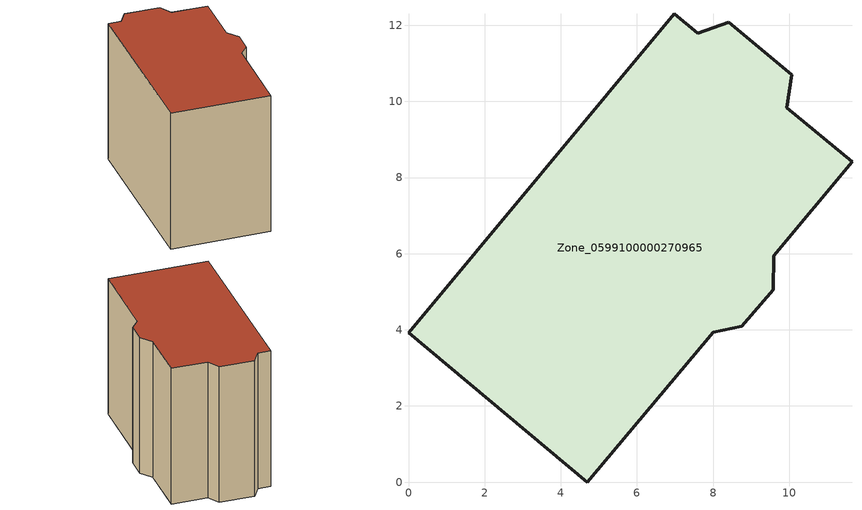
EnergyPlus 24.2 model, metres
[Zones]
Zone_0599100000270965
 floor ground (C_G): 4.7,0 0,3.92 6.98,12.3 7.6,11.79 8.41,12.08 10.07,10.7 9.94,9.84 11.65,8.42 9.59,5.94 9.58,5.05 8.76,4.09 8,3.94 z0
 wall outside (C_F): 0,3.92 4.7,0 8,3.94 8.76,4.09 9.58,5.05 9.59,5.94 11.65,8.42 9.94,9.84 10.07,10.7 8.41,12.08 7.6,11.79 6.98,12.3 0,3.92 z0:9.03
 roof outside (C_R): 7.6,11.79 6.98,12.3 0,3.92 4.7,0 8,3.94 8.76,4.09 9.58,5.05 9.59,5.94 11.65,8.42 9.94,9.84 10.07,10.7 8.41,12.08 z9.03
[BUILDING]
Pand.0599100000270965: North Axis=0; Terrain=City; Loads Convergence Tolerance Value=0.04; Temperature Convergence Tolerance Value=0.4; Solar Distribution=FullExterior; Maximum Number of Warmup Days=25; Minimum Number of Warmup Days=1
[Site:Location]
Rotterdam.The.Hague.AP_ZH_NLD Design_Conditions: Latitude=51.96; Longitude=4.45; Time Zone=1; Elevation=-4.5
[SITE:GROUNDTEMPERATURE:BUILDINGSURFACE]
18, 18, 18, 18, 18, 18, 18, 18, 18, 18, 18, 18
[MATERIAL] Thermal Absorptance=0.9; Solar Absorptance=0.7; Visible Absorptance=0.7
Name | Roughness | Thickness | Conductivity | Density | Specific Heat
G.TI.1946-1964 | MediumSmooth | 0.15 | 1 | 540 | 1210
F.TI.1946-1964 | Rough | 0.3 | 0.857143 | 1920 | 840
R.TI.1946-1964 | MediumRough | 0.2 | 0.277778 | 1500 | 1000
[CONSTRUCTION]
C_G: G.TI.1946-1964
C_F: F.TI.1946-1964
C_R: R.TI.1946-1964
[ZONE]
Zone_0599100000270965: Type=1; Multiplier=1; Ceiling Height=Autocalculate; Volume=Autocalculate; Floor Area=autocalculate; Part of Total Floor Area=Yes
[ZONEINFILTRATION:DESIGNFLOWRATE]
Infil_Zone_0599100000270965: Zone or ZoneList or Space or SpaceList=Zone_0599100000270965; Schedule=AlwaysOn; Design Flow Rate Calculation Method=Flow/Area; Flow Rate per Floor Area=0.003; Constant Term Coefficient=1; Temperature Term Coefficient=0; Velocity Term Coefficient=0; Velocity Squared Term Coefficient=0
[HVACTEMPLATE:ZONE:IDEALLOADSAIRSYSTEM]
Zone_0599100000270965: Maximum Heating Supply Air Temperature=50; Minimum Cooling Supply Air Temperature=13; Maximum Heating Supply Air Humidity Ratio=0.0156; Minimum Cooling Supply Air Humidity Ratio=0.0077; Heating Limit=NoLimit; Cooling Limit=NoLimit; Dehumidification Control Type=ConstantSensibleHeatRatio; Cooling Sensible Heat Ratio=0.7; Dehumidification Setpoint=60; Humidification Control Type=None; Humidification Setpoint=30; Outdoor Air Method=None; Outdoor Air Flow Rate per Person=0.00944; Outdoor Air Flow Rate per Zone Floor Area=0; Outdoor Air Flow Rate per Zone=0; Demand Controlled Ventilation Type=None; Outdoor Air Economizer Type=NoEconomizer; Heat Recovery Type=None; Sensible Heat Recovery Effectiveness=0.7; Latent Heat Recovery Effectiveness=0.65
[ZONECONTROL:THERMOSTAT]
ThermostatControl_Zone_0599100000270965: Zone or ZoneList=Zone_0599100000270965; Control Type Schedule=DualSetpointControlType; Control 1=Thermostat_Zone_0599100000270965; Temperature Difference Between Cutout And Setpoint=0
[THERMOSTATSETPOINT:DUALSETPOINT]
Thermostat_Zone_0599100000270965: Heating Setpoint Temperature Schedule=HeatingSetpoint_Zone_0599100000270965; Cooling Setpoint Temperature Schedule=CoolingSetpoint_Zone_0599100000270965
[SCHEDULE:COMPACT]
HeatingSetpoint_Zone_0599100000270965: Through: 12/31, For: AllDays, Until: 24:00, 21
CoolingSetpoint_Zone_0599100000270965: Through: 12/31, For: AllDays, Until: 24:00, 24
DualSetpointControlType: Through: 12/31, For: AllDays, Until: 24:00, 4
AlwaysOn: Through: 12/31, For: AllDays, Until: 24:00, 1
